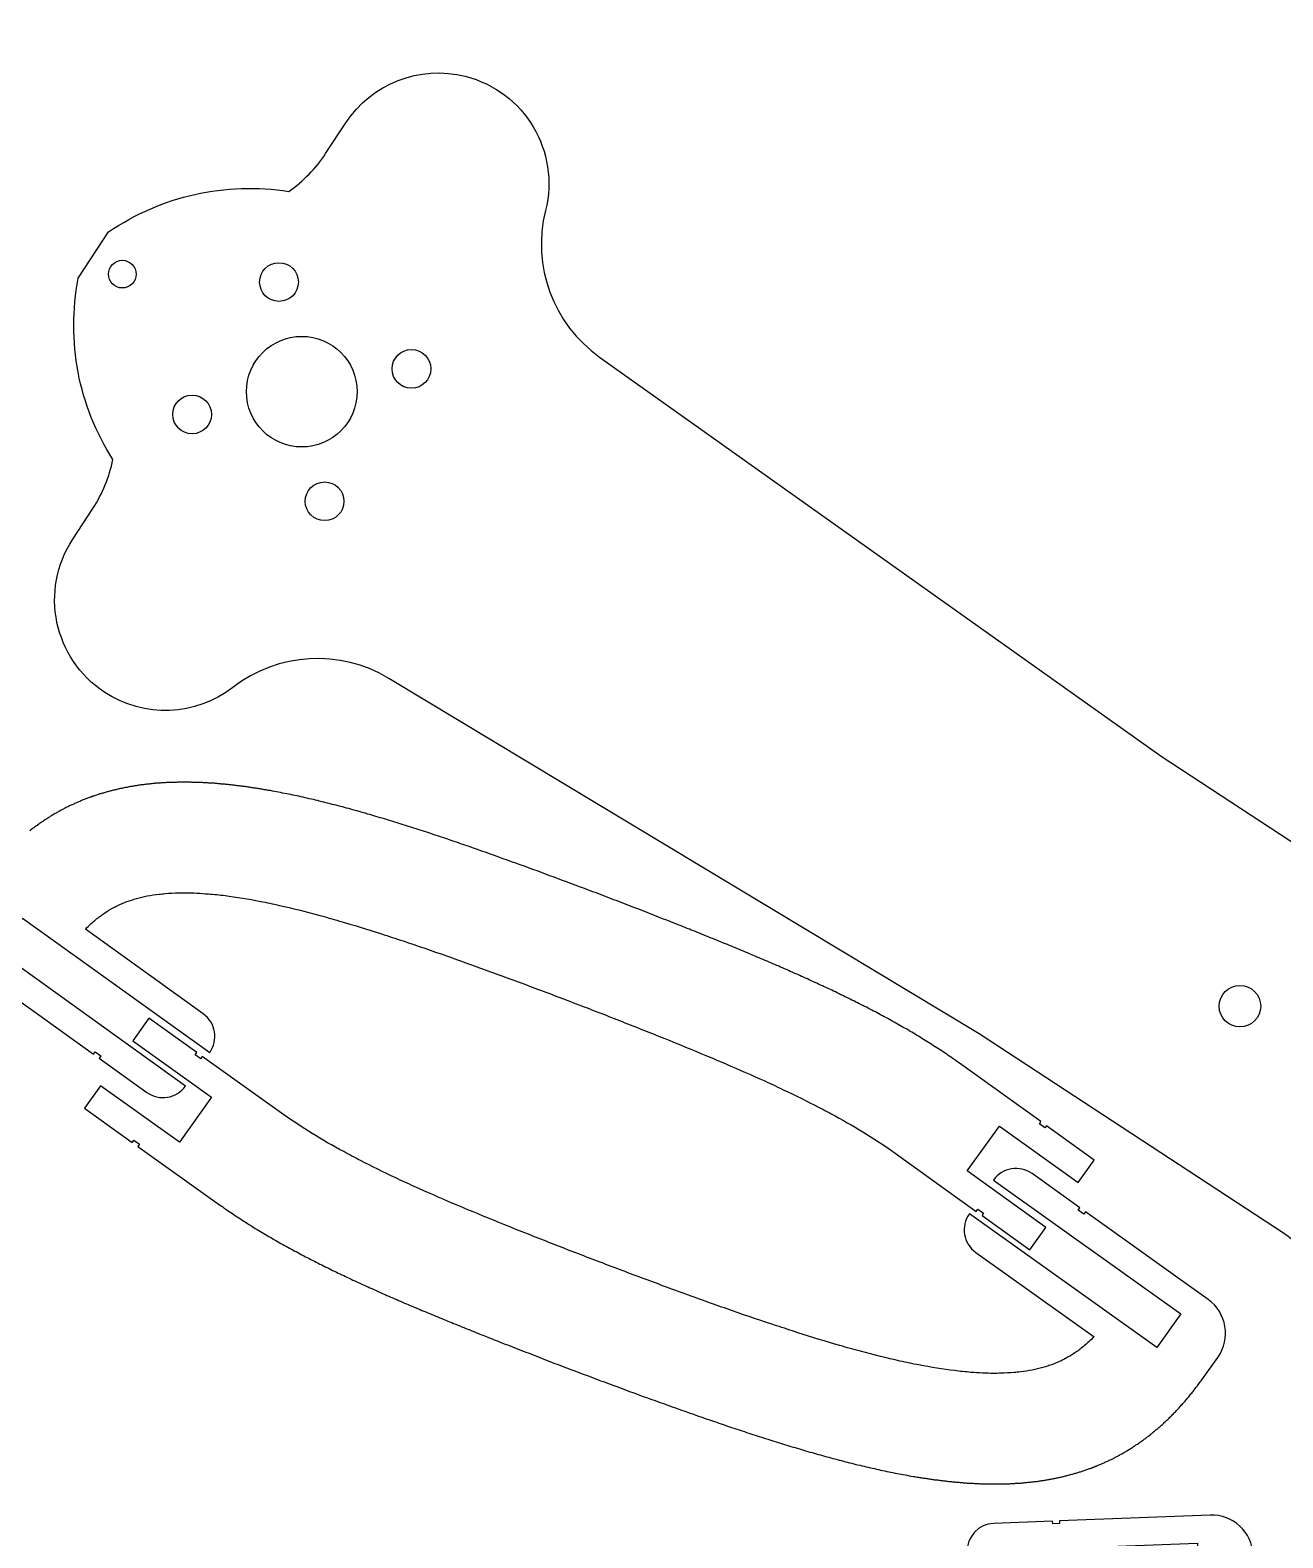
# Model space of a CAD drawing. Header units: millimetres. Extents: x 49 to 509, y -394 to 101.
# Drawn here: x 129.7 to 220.3, y -254.5 to -145.4 of the extents above; entities that cross this region are included whole.
import ezdxf

# ---------------------------------------------------------------- set-up
doc = ezdxf.new("R2010")
doc.units = ezdxf.units.MM
doc.header["$MEASUREMENT"] = 0
doc.layers.add('Layer 1', color=7, linetype='Continuous', lineweight=0)

msp = doc.modelspace()

# ---------------------------------------------------------------- linework, layer by layer
at = {"layer": 'Layer 1', "color": 18, "lineweight": 25, "true_color": 0x000000}
for points in [[(196.88, -220.13), (196.77, -220.05), (196.65, -219.97), (196.54, -219.89), (196.42, -219.81), (196.31, -219.73), (196.19, -219.65), (196.07, -219.57), (195.96, -219.49), (195.84, -219.41), (195.72, -219.33), (195.61, -219.25), (195.49, -219.17), (195.37, -219.1), (195.25, -219.02), (195.13, -218.94), (195.01, -218.87), (194.89, -218.79), (194.77, -218.71), (194.65, -218.64), (194.53, -218.56), (194.41, -218.49), (194.29, -218.41), (194.17, -218.34), (194.05, -218.26), (193.93, -218.19), (193.81, -218.12), (193.68, -218.04), (193.56, -217.97), (193.44, -217.9), (193.32, -217.83), (193.19, -217.75), (193.07, -217.68), (192.94, -217.61), (192.82, -217.54), (192.7, -217.47), (192.57, -217.4), (192.45, -217.33), (192.32, -217.26), (192.2, -217.18), (192.07, -217.11), (191.94, -217.05), (191.82, -216.98), (191.69, -216.91), (191.56, -216.84), (191.44, -216.77), (191.31, -216.7), (191.18, -216.63), (191.06, -216.56), (190.93, -216.5), (190.8, -216.43), (190.67, -216.36), (190.54, -216.29), (190.41, -216.23), (190.28, -216.16), (190.15, -216.09), (190.02, -216.03), (189.89, -215.96), (189.76, -215.89), (189.63, -215.83), (189.5, -215.76), (189.37, -215.7), (189.24, -215.63), (189.11, -215.57), (188.98, -215.5), (188.84, -215.44), (188.71, -215.37), (188.58, -215.31), (188.45, -215.24), (188.31, -215.18), (188.18, -215.11), (188.05, -215.05), (187.91, -214.98), (187.78, -214.92), (187.65, -214.86), (187.51, -214.79), (187.38, -214.73), (187.24, -214.67), (187.11, -214.6), (186.97, -214.54), (186.84, -214.48), (186.7, -214.42), (186.57, -214.35), (186.43, -214.29), (186.29, -214.23), (186.16, -214.17), (186.02, -214.1), (185.89, -214.04), (185.75, -213.98), (185.61, -213.92), (185.47, -213.86), (185.34, -213.79), (185.2, -213.73), (185.06, -213.67), (184.92, -213.61), (184.78, -213.55), (184.65, -213.49), (184.51, -213.43), (184.37, -213.36), (184.23, -213.3), (184.09, -213.24), (183.95, -213.18), (183.81, -213.12), (183.67, -213.06), (183.53, -213), (183.39, -212.94), (183.25, -212.88), (183.11, -212.82), (182.97, -212.76), (182.83, -212.7), (182.68, -212.64), (182.54, -212.58), (182.4, -212.52), (182.26, -212.46), (182.12, -212.4), (181.98, -212.34), (181.83, -212.28), (181.69, -212.22), (181.55, -212.16), (181.41, -212.1), (181.26, -212.04), (181.12, -211.98), (180.98, -211.92), (180.83, -211.86), (180.69, -211.8), (180.55, -211.74), (180.4, -211.68), (180.26, -211.62), (180.11, -211.56), (179.97, -211.5), (179.82, -211.44), (179.68, -211.38), (179.54, -211.33), (179.39, -211.27), (179.25, -211.21), (179.1, -211.15), (178.95, -211.09), (178.81, -211.03), (178.66, -210.97), (178.52, -210.91), (178.37, -210.85), (178.23, -210.79), (178.08, -210.74), (177.93, -210.68), (177.79, -210.62), (177.64, -210.56), (177.49, -210.5), (177.35, -210.44), (177.2, -210.38), (177.05, -210.32), (176.9, -210.27), (176.76, -210.21), (176.61, -210.15), (176.31, -210.03), (176.02, -209.92), (175.72, -209.8), (175.42, -209.68), (175.13, -209.56), (174.83, -209.45), (174.53, -209.33), (174.23, -209.22), (173.93, -209.1), (173.63, -208.98), (173.33, -208.87), (173.03, -208.75), (172.73, -208.63), (172.43, -208.52), (172.13, -208.4), (171.83, -208.29), (171.52, -208.17), (171.22, -208.06), (170.92, -207.94), (170.61, -207.82), (170.31, -207.71), (170.01, -207.59), (169.7, -207.48), (169.4, -207.37), (169.09, -207.25), (168.79, -207.14), (168.48, -207.02), (168.18, -206.91), (167.87, -206.79), (167.57, -206.68), (167.26, -206.57), (166.96, -206.45), (166.65, -206.34), (166.34, -206.23), (166.04, -206.12), (165.73, -206), (165.42, -205.89), (165.12, -205.78), (164.81, -205.67), (164.5, -205.56), (164.2, -205.45), (163.89, -205.34), (163.58, -205.23), (163.27, -205.12), (162.97, -205.01), (162.66, -204.9), (162.35, -204.79), (162.04, -204.68), (161.74, -204.58), (161.43, -204.47), (161.28, -204.42), (161.12, -204.36), (160.97, -204.31), (160.81, -204.26), (160.66, -204.2), (160.51, -204.15), (160.35, -204.1), (160.2, -204.05), (160.05, -203.99), (159.89, -203.94), (159.74, -203.89), (159.59, -203.84), (159.43, -203.79), (159.28, -203.74), (159.13, -203.69), (158.97, -203.63), (158.82, -203.58), (158.67, -203.53), (158.51, -203.48), (158.36, -203.43), (158.21, -203.38), (158.05, -203.33), (157.9, -203.28), (157.75, -203.23), (157.59, -203.18), (157.44, -203.13), (157.29, -203.08), (157.13, -203.04), (156.98, -202.99), (156.83, -202.94), (156.67, -202.89), (156.52, -202.84), (156.37, -202.8), (156.22, -202.75), (156.06, -202.7), (155.91, -202.65), (155.76, -202.61), (155.61, -202.56), (155.45, -202.51), (155.3, -202.47), (155.15, -202.42), (155, -202.38), (154.84, -202.33), (154.69, -202.29), (154.54, -202.24), (154.39, -202.2), (154.24, -202.15), (154.08, -202.11), (153.93, -202.06), (153.78, -202.02), (153.63, -201.98), (153.48, -201.93), (153.33, -201.89), (153.18, -201.85), (153.02, -201.81), (152.87, -201.77), (152.72, -201.72), (152.57, -201.68), (152.42, -201.64), (152.27, -201.6), (152.12, -201.56), (151.97, -201.52), (151.82, -201.48), (151.67, -201.44), (151.52, -201.41), (151.37, -201.37), (151.22, -201.33), (151.07, -201.29), (150.92, -201.25), (150.77, -201.22), (150.62, -201.18), (150.47, -201.14), (150.32, -201.11), (150.17, -201.07), (150.02, -201.04), (149.87, -201), (149.72, -200.97), (149.57, -200.93), (149.42, -200.9), (149.27, -200.87), (149.12, -200.83), (148.98, -200.8), (148.83, -200.77), (148.68, -200.74), (148.53, -200.71), (148.38, -200.68), (148.24, -200.65), (148.09, -200.62), (147.94, -200.59), (147.79, -200.56), (147.65, -200.53), (147.5, -200.5), (147.35, -200.48), (147.2, -200.45), (147.06, -200.42), (146.91, -200.4), (146.76, -200.37), (146.69, -200.36), (146.62, -200.35), (146.54, -200.33), (146.47, -200.32), (146.4, -200.31), (146.33, -200.3), (146.25, -200.28), (146.18, -200.27), (146.11, -200.26), (146.03, -200.25), (145.96, -200.24), (145.89, -200.23), (145.82, -200.22), (145.74, -200.21), (145.67, -200.19), (145.6, -200.18), (145.52, -200.17), (145.45, -200.16), (145.38, -200.15), (145.31, -200.14), (145.23, -200.13), (145.16, -200.12), (145.09, -200.11), (145.02, -200.1), (144.95, -200.09), (144.87, -200.09), (144.8, -200.08), (144.73, -200.07), (144.66, -200.06), (144.58, -200.05), (144.51, -200.04), (144.44, -200.03), (144.37, -200.02), (144.3, -200.02), (144.22, -200.01), (144.15, -200), (144.08, -199.99), (144.01, -199.98), (143.94, -199.98), (143.87, -199.97), (143.79, -199.96), (143.72, -199.96), (143.65, -199.95), (143.58, -199.94), (143.51, -199.94), (143.44, -199.93), (143.37, -199.92), (143.29, -199.92), (143.22, -199.91), (143.15, -199.91), (143.08, -199.9), (143.01, -199.89), (142.94, -199.89), (142.87, -199.88), (142.8, -199.88), (142.73, -199.87), (142.65, -199.87), (142.58, -199.87), (142.51, -199.86), (142.44, -199.86), (142.37, -199.85), (142.3, -199.85), (142.23, -199.85), (142.16, -199.84), (142.09, -199.84), (142.02, -199.84), (141.95, -199.83), (141.88, -199.83), (141.81, -199.83), (141.74, -199.83), (141.67, -199.82), (141.6, -199.82), (141.53, -199.82), (141.46, -199.82), (141.39, -199.82), (141.32, -199.81), (141.25, -199.81), (141.18, -199.81), (141.11, -199.81), (141.04, -199.81), (140.97, -199.81), (140.9, -199.81), (140.83, -199.81), (140.76, -199.81), (140.69, -199.81), (140.62, -199.81), (140.55, -199.81), (140.48, -199.81), (140.41, -199.81), (140.34, -199.81), (140.27, -199.82), (140.2, -199.82), (140.13, -199.82), (140.07, -199.82), (140, -199.82), (139.93, -199.83), (139.86, -199.83), (139.79, -199.83), (139.72, -199.83), (139.65, -199.84), (139.58, -199.84), (139.52, -199.84), (139.45, -199.85), (139.38, -199.85), (139.31, -199.85), (139.24, -199.86), (139.17, -199.86), (139.1, -199.87), (139.04, -199.87), (138.97, -199.88), (138.9, -199.88), (138.83, -199.89), (138.76, -199.89), (138.7, -199.9), (138.63, -199.91), (138.56, -199.91), (138.49, -199.92), (138.43, -199.93), (138.36, -199.93), (138.29, -199.94), (138.22, -199.95), (138.15, -199.96), (138.09, -199.96), (138.02, -199.97), (137.95, -199.98), (137.89, -199.99), (137.82, -200), (137.75, -200.01), (137.68, -200.01), (137.62, -200.02), (137.55, -200.03), (137.48, -200.04), (137.42, -200.05), (137.35, -200.06), (137.28, -200.07), (137.22, -200.08), (137.15, -200.09), (137.08, -200.11), (137.02, -200.12), (136.95, -200.13), (136.88, -200.14), (136.82, -200.15), (136.75, -200.17), (136.69, -200.18), (136.62, -200.19), (136.55, -200.2), (136.49, -200.22), (136.42, -200.23), (136.36, -200.24), (136.29, -200.26), (136.22, -200.27), (136.16, -200.29), (136.09, -200.3), (136.03, -200.32), (135.96, -200.33), (135.9, -200.35), (135.83, -200.36), (135.77, -200.38), (135.7, -200.39), (135.64, -200.41), (135.57, -200.43), (135.51, -200.44), (135.44, -200.46), (135.38, -200.48), (135.31, -200.5), (135.25, -200.51), (135.18, -200.53), (135.12, -200.55), (135.05, -200.57), (134.99, -200.59), (134.92, -200.61), (134.86, -200.63), (134.8, -200.64), (134.73, -200.66), (134.67, -200.68), (134.6, -200.71), (134.54, -200.73), (134.48, -200.75), (134.41, -200.77), (134.35, -200.79), (134.28, -200.81), (134.22, -200.83), (134.16, -200.86), (134.09, -200.88), (134.03, -200.9), (133.97, -200.92), (133.9, -200.95), (133.84, -200.97), (133.78, -200.99), (133.71, -201.02), (133.65, -201.04), (133.59, -201.07), (133.53, -201.09), (133.46, -201.12), (133.4, -201.14), (133.34, -201.17), (133.28, -201.2), (133.21, -201.22), (133.15, -201.25), (133.09, -201.28), (133.03, -201.3), (132.96, -201.33), (132.9, -201.36), (132.84, -201.39), (132.78, -201.42), (132.72, -201.44), (132.65, -201.47), (132.59, -201.5), (132.53, -201.53), (132.47, -201.56), (132.41, -201.59), (132.35, -201.62), (132.29, -201.65), (132.22, -201.68), (132.16, -201.72), (132.1, -201.75), (132.04, -201.78), (131.98, -201.81), (131.92, -201.84), (131.86, -201.88), (131.8, -201.91), (131.74, -201.94), (131.68, -201.98), (131.62, -202.01), (131.56, -202.05), (131.5, -202.08), (131.43, -202.12), (131.37, -202.15), (131.31, -202.19), (131.25, -202.22), (131.19, -202.26), (131.13, -202.3), (131.08, -202.33), (131.02, -202.37), (130.96, -202.41), (130.9, -202.45), (130.84, -202.48), (130.78, -202.52), (130.72, -202.56), (130.66, -202.6), (130.6, -202.64), (130.54, -202.68), (130.48, -202.72), (130.42, -202.76), (130.36, -202.8), (130.31, -202.84), (130.25, -202.88), (130.19, -202.93), (130.13, -202.97), (130.07, -203.01), (130.01, -203.05), (129.96, -203.1), (129.9, -203.14), (129.84, -203.18), (129.78, -203.23), (129.72, -203.27), (129.67, -203.32)], [(148.03, -223.86), (142.13, -219.65), (142.02, -219.81), (141.61, -219.52), (141.73, -219.36), (138.27, -216.88), (137.11, -218.51), (142.8, -222.58), (140.48, -225.84), (134.78, -221.76), (133.62, -223.39), (137.07, -225.86), (137.19, -225.7), (137.6, -225.99), (137.48, -226.15), (143.38, -230.37)], [(192.22, -226.63), (198.1, -230.86), (198.22, -230.7), (198.63, -230.99), (198.51, -231.15), (201.96, -233.63), (203.13, -232.01), (197.44, -227.92), (199.78, -224.68), (205.46, -228.76), (206.63, -227.14), (203.18, -224.66), (203.06, -224.82), (202.66, -224.53), (202.77, -224.36), (196.88, -220.13)], [(143.38, -230.37), (143.49, -230.45), (143.61, -230.53), (143.72, -230.61), (143.84, -230.7), (143.96, -230.78), (144.07, -230.86), (144.19, -230.94), (144.31, -231.01), (144.42, -231.09), (144.54, -231.17), (144.66, -231.25), (144.78, -231.33), (144.9, -231.4), (145.01, -231.48), (145.13, -231.56), (145.25, -231.63), (145.37, -231.71), (145.49, -231.79), (145.61, -231.86), (145.73, -231.94), (145.85, -232.01), (145.97, -232.09), (146.1, -232.16), (146.22, -232.23), (146.34, -232.31), (146.46, -232.38), (146.58, -232.45), (146.71, -232.53), (146.83, -232.6), (146.95, -232.67), (147.08, -232.74), (147.2, -232.82), (147.32, -232.89), (147.45, -232.96), (147.57, -233.03), (147.7, -233.1), (147.82, -233.17), (147.95, -233.24), (148.07, -233.31), (148.2, -233.38), (148.33, -233.45), (148.45, -233.52), (148.58, -233.59), (148.71, -233.66), (148.83, -233.72), (148.96, -233.79), (149.09, -233.86), (149.22, -233.93), (149.34, -234), (149.47, -234.06), (149.6, -234.13), (149.73, -234.2), (149.86, -234.26), (149.99, -234.33), (150.12, -234.4), (150.25, -234.46), (150.38, -234.53), (150.51, -234.6), (150.64, -234.66), (150.77, -234.73), (150.9, -234.79), (151.03, -234.86), (151.16, -234.92), (151.3, -234.99), (151.43, -235.05), (151.56, -235.12), (151.69, -235.18), (151.83, -235.24), (151.96, -235.31), (152.09, -235.37), (152.23, -235.44), (152.36, -235.5), (152.49, -235.56), (152.63, -235.63), (152.76, -235.69), (152.9, -235.75), (153.03, -235.82), (153.17, -235.88), (153.3, -235.94), (153.44, -236), (153.57, -236.07), (153.71, -236.13), (153.84, -236.19), (153.98, -236.25), (154.12, -236.32), (154.25, -236.38), (154.39, -236.44), (154.53, -236.5), (154.67, -236.56), (154.8, -236.62), (154.94, -236.69), (155.08, -236.75), (155.22, -236.81), (155.36, -236.87), (155.49, -236.93), (155.63, -236.99), (155.77, -237.05), (155.91, -237.11), (156.05, -237.17), (156.19, -237.23), (156.33, -237.29), (156.47, -237.35), (156.61, -237.42), (156.75, -237.48), (156.89, -237.54), (157.03, -237.6), (157.17, -237.66), (157.31, -237.72), (157.45, -237.78), (157.59, -237.84), (157.74, -237.9), (157.88, -237.96), (158.02, -238.02), (158.16, -238.07), (158.3, -238.13), (158.45, -238.19), (158.59, -238.25), (158.73, -238.31), (158.87, -238.37), (159.02, -238.43), (159.16, -238.49), (159.3, -238.55), (159.45, -238.61), (159.59, -238.67), (159.74, -238.73), (159.88, -238.79), (160.02, -238.85), (160.17, -238.9), (160.31, -238.96), (160.46, -239.02), (160.6, -239.08), (160.75, -239.14), (160.89, -239.2), (161.04, -239.26), (161.18, -239.32), (161.33, -239.37), (161.47, -239.43), (161.62, -239.49), (161.77, -239.55), (161.91, -239.61), (162.06, -239.67), (162.21, -239.73), (162.35, -239.78), (162.5, -239.84), (162.65, -239.9), (162.79, -239.96), (162.94, -240.02), (163.09, -240.08), (163.23, -240.14), (163.38, -240.19), (163.53, -240.25), (163.68, -240.31), (163.97, -240.43), (164.27, -240.54), (164.57, -240.66), (164.86, -240.77), (165.16, -240.89), (165.46, -241.01), (165.76, -241.12), (166.06, -241.24), (166.36, -241.35), (166.66, -241.47), (166.96, -241.59), (167.26, -241.7), (167.56, -241.82), (167.86, -241.93), (168.16, -242.05), (168.46, -242.16), (168.77, -242.28), (169.07, -242.39), (169.37, -242.51), (169.68, -242.62), (169.98, -242.73), (170.28, -242.85), (170.59, -242.96), (170.89, -243.08), (171.2, -243.19), (171.5, -243.3), (171.81, -243.42), (172.11, -243.53), (172.42, -243.65), (172.73, -243.76), (173.03, -243.87), (173.34, -243.98), (173.64, -244.1), (173.95, -244.21), (174.26, -244.32), (174.56, -244.43), (174.87, -244.54), (175.18, -244.65), (175.49, -244.76), (175.79, -244.87), (176.1, -244.98), (176.41, -245.09), (176.72, -245.2), (177.02, -245.31), (177.33, -245.42), (177.64, -245.53), (177.95, -245.64), (178.25, -245.74), (178.56, -245.85), (178.87, -245.96), (179.02, -246.01), (179.18, -246.06), (179.33, -246.11), (179.48, -246.17), (179.64, -246.22), (179.79, -246.27), (179.95, -246.32), (180.1, -246.38), (180.25, -246.43), (180.41, -246.48), (180.56, -246.53), (180.71, -246.58), (180.87, -246.63), (181.02, -246.68), (181.17, -246.73), (181.33, -246.78), (181.48, -246.84), (181.64, -246.89), (181.79, -246.94), (181.94, -246.99), (182.1, -247.04), (182.25, -247.09), (182.4, -247.13), (182.56, -247.18), (182.71, -247.23), (182.86, -247.28), (183.02, -247.33), (183.17, -247.38), (183.32, -247.43), (183.47, -247.48), (183.63, -247.52), (183.78, -247.57), (183.93, -247.62), (184.09, -247.67), (184.24, -247.71), (184.39, -247.76), (184.54, -247.81), (184.7, -247.85), (184.85, -247.9), (185, -247.94), (185.15, -247.99), (185.31, -248.03), (185.46, -248.08), (185.61, -248.12), (185.76, -248.17), (185.91, -248.21), (186.07, -248.26), (186.22, -248.3), (186.37, -248.34), (186.52, -248.39), (186.67, -248.43), (186.83, -248.47), (186.98, -248.51), (187.13, -248.56), (187.28, -248.6), (187.43, -248.64), (187.58, -248.68), (187.73, -248.72), (187.88, -248.76), (188.04, -248.8), (188.19, -248.84), (188.34, -248.88), (188.49, -248.92), (188.64, -248.96), (188.79, -249), (188.94, -249.03), (189.09, -249.07), (189.24, -249.11), (189.39, -249.15), (189.54, -249.18), (189.69, -249.22), (189.84, -249.26), (189.99, -249.29), (190.14, -249.33), (190.29, -249.36), (190.44, -249.4), (190.59, -249.43), (190.74, -249.46), (190.88, -249.5), (191.03, -249.53), (191.18, -249.56), (191.33, -249.59), (191.48, -249.63), (191.63, -249.66), (191.78, -249.69), (191.92, -249.72), (192.07, -249.75), (192.22, -249.78), (192.37, -249.81), (192.51, -249.83), (192.66, -249.86), (192.81, -249.89), (192.96, -249.92), (193.1, -249.94), (193.25, -249.97), (193.4, -250), (193.54, -250.02), (193.62, -250.03), (193.69, -250.05), (193.76, -250.06), (193.84, -250.07), (193.91, -250.08), (193.98, -250.09), (194.06, -250.11), (194.13, -250.12), (194.2, -250.13), (194.27, -250.14), (194.35, -250.15), (194.42, -250.16), (194.49, -250.17), (194.57, -250.18), (194.64, -250.19), (194.71, -250.2), (194.78, -250.22), (194.86, -250.23), (194.93, -250.24), (195, -250.25), (195.07, -250.26), (195.15, -250.26), (195.22, -250.27), (195.29, -250.28), (195.36, -250.29), (195.44, -250.3), (195.51, -250.31), (195.58, -250.32), (195.65, -250.33), (195.72, -250.34), (195.8, -250.35), (195.87, -250.35), (195.94, -250.36), (196.01, -250.37), (196.08, -250.38), (196.16, -250.39), (196.23, -250.39), (196.3, -250.4), (196.37, -250.41), (196.44, -250.41), (196.51, -250.42), (196.59, -250.43), (196.66, -250.44), (196.73, -250.44), (196.8, -250.45), (196.87, -250.45), (196.94, -250.46), (197.01, -250.47), (197.09, -250.47), (197.16, -250.48), (197.23, -250.48), (197.3, -250.49), (197.37, -250.49), (197.44, -250.5), (197.51, -250.5), (197.58, -250.51), (197.65, -250.51), (197.73, -250.52), (197.8, -250.52), (197.87, -250.52), (197.94, -250.53), (198.01, -250.53), (198.08, -250.54), (198.15, -250.54), (198.22, -250.54), (198.29, -250.54), (198.36, -250.55), (198.43, -250.55), (198.5, -250.55), (198.57, -250.55), (198.64, -250.56), (198.71, -250.56), (198.78, -250.56), (198.85, -250.56), (198.92, -250.56), (198.99, -250.56), (199.06, -250.57), (199.13, -250.57), (199.2, -250.57), (199.27, -250.57), (199.34, -250.57), (199.41, -250.57), (199.48, -250.57), (199.55, -250.57), (199.62, -250.57), (199.69, -250.57), (199.76, -250.57), (199.83, -250.57), (199.9, -250.56), (199.97, -250.56), (200.04, -250.56), (200.1, -250.56), (200.17, -250.56), (200.24, -250.56), (200.31, -250.55), (200.38, -250.55), (200.45, -250.55), (200.52, -250.55), (200.59, -250.54), (200.66, -250.54), (200.72, -250.54), (200.79, -250.53), (200.86, -250.53), (200.93, -250.52), (201, -250.52), (201.07, -250.52), (201.14, -250.51), (201.2, -250.51), (201.27, -250.5), (201.34, -250.5), (201.41, -250.49), (201.48, -250.48), (201.54, -250.48), (201.61, -250.47), (201.68, -250.47), (201.75, -250.46), (201.82, -250.45), (201.88, -250.45), (201.95, -250.44), (202.02, -250.43), (202.09, -250.42), (202.15, -250.42), (202.22, -250.41), (202.29, -250.4), (202.36, -250.39), (202.42, -250.38), (202.49, -250.38), (202.56, -250.37), (202.62, -250.36), (202.69, -250.35), (202.76, -250.34), (202.82, -250.33), (202.89, -250.32), (202.96, -250.31), (203.02, -250.3), (203.09, -250.29), (203.16, -250.27), (203.22, -250.26), (203.29, -250.25), (203.36, -250.24), (203.42, -250.23), (203.49, -250.22), (203.56, -250.2), (203.62, -250.19), (203.69, -250.18), (203.75, -250.17), (203.82, -250.15), (203.89, -250.14), (203.95, -250.12), (204.02, -250.11), (204.08, -250.1), (204.15, -250.08), (204.21, -250.07), (204.28, -250.05), (204.35, -250.04), (204.41, -250.02), (204.48, -250.01), (204.54, -249.99), (204.61, -249.97), (204.67, -249.96), (204.74, -249.94), (204.8, -249.92), (204.87, -249.91), (204.93, -249.89), (205, -249.87), (205.06, -249.85), (205.12, -249.83), (205.19, -249.82), (205.25, -249.8), (205.32, -249.78), (205.38, -249.76), (205.45, -249.74), (205.51, -249.72), (205.57, -249.7), (205.64, -249.68), (205.7, -249.66), (205.77, -249.64), (205.83, -249.62), (205.89, -249.6), (205.96, -249.57), (206.02, -249.55), (206.09, -249.53), (206.15, -249.51), (206.21, -249.48), (206.28, -249.46), (206.34, -249.44), (206.4, -249.42), (206.47, -249.39), (206.53, -249.37), (206.59, -249.34), (206.65, -249.32), (206.72, -249.29), (206.78, -249.27), (206.84, -249.24), (206.9, -249.22), (206.97, -249.19), (207.03, -249.16), (207.09, -249.14), (207.15, -249.11), (207.22, -249.08), (207.28, -249.06), (207.34, -249.03), (207.4, -249), (207.47, -248.97), (207.53, -248.94), (207.59, -248.92), (207.65, -248.89), (207.71, -248.86), (207.77, -248.83), (207.84, -248.8), (207.9, -248.77), (207.96, -248.74), (208.02, -248.71), (208.08, -248.67), (208.14, -248.64), (208.2, -248.61), (208.26, -248.58), (208.32, -248.55), (208.39, -248.51), (208.45, -248.48), (208.51, -248.45), (208.57, -248.41), (208.63, -248.38), (208.69, -248.35), (208.75, -248.31), (208.81, -248.28), (208.87, -248.24), (208.93, -248.21), (208.99, -248.17), (209.05, -248.13), (209.11, -248.1), (209.17, -248.06), (209.23, -248.02), (209.29, -247.99), (209.35, -247.95), (209.41, -247.91), (209.47, -247.87), (209.53, -247.83), (209.58, -247.79), (209.64, -247.75), (209.7, -247.72), (209.76, -247.68), (209.82, -247.64), (209.88, -247.59), (209.94, -247.55), (210, -247.51), (210.05, -247.47), (210.11, -247.43), (210.17, -247.39), (210.23, -247.34), (210.29, -247.3), (210.35, -247.26), (210.4, -247.21), (210.46, -247.17), (210.52, -247.13), (210.58, -247.08), (210.64, -247.04), (210.69, -246.99), (210.75, -246.94), (210.81, -246.9), (210.87, -246.85), (210.92, -246.81), (210.98, -246.76), (211.04, -246.71), (211.09, -246.66), (211.15, -246.61), (211.21, -246.57), (211.26, -246.52), (211.32, -246.47), (211.38, -246.42), (211.43, -246.37), (211.49, -246.32), (211.55, -246.27), (211.6, -246.22), (211.66, -246.17), (211.71, -246.11), (211.77, -246.06), (211.83, -246.01), (211.88, -245.96), (211.94, -245.9), (211.99, -245.85), (212.05, -245.8), (212.1, -245.74), (212.16, -245.69), (212.21, -245.63), (212.27, -245.58), (212.32, -245.52), (212.38, -245.46), (212.43, -245.41), (212.49, -245.35), (212.54, -245.29), (212.6, -245.23), (212.65, -245.18), (212.71, -245.12), (212.76, -245.06), (212.82, -245), (212.87, -244.94), (212.92, -244.88), (212.98, -244.82), (213.03, -244.76), (213.09, -244.7), (213.14, -244.64), (213.19, -244.57), (213.25, -244.51), (213.3, -244.45), (213.35, -244.39), (213.41, -244.32), (213.46, -244.26), (213.51, -244.19), (213.56, -244.13), (213.62, -244.06), (213.67, -244), (213.72, -243.93), (213.77, -243.87), (213.83, -243.8), (213.88, -243.73), (213.93, -243.66), (213.98, -243.6), (214.04, -243.53), (214.09, -243.46), (214.14, -243.39), (214.19, -243.32), (214.24, -243.25), (214.29, -243.18), (214.35, -243.11), (214.4, -243.04)]]:
    msp.add_lwpolyline(points, dxfattribs=at)
for centre, radius in [((136.35, -163.06), 1), ((147.68, -163.63), 1.4), ((149.33, -171.56), 4), ((157.26, -169.91), 1.4), ((141.4, -173.21), 1.4), ((150.98, -179.49), 1.4), ((217.16, -216.01), 1.5)]:
    msp.add_circle(centre, radius, dxfattribs=at)
at = {"layer": 'Layer 1', "color": 240, "lineweight": 25, "true_color": 0xed1c24}
msp.add_open_spline([(217.51, -88.01), (217.51, -88.01), (248.58, -67.77), (248.58, -67.77), (248.58, -67.77), (248.58, -28.78), (248.58, -28.78), (248.58, -28.44), (248.4, -28.13), (248.12, -27.94), (248.12, -27.94), (218.35, -8.55), (218.35, -8.55), (217.88, -8.25), (217.75, -7.63), (218.05, -7.16), (218.05, -7.16), (270.09, 72.72), (270.09, 72.72), (270.98, 73.32), (271.78, 74.03), (272.5, 74.83), (278.4, 81), (279.15, 90.47), (274.29, 97.5), (274.29, 97.5), (270.94, 99.68), (270.94, 99.68), (262.55, 101.28), (254.2, 96.76), (250.94, 88.87), (250.49, 87.9), (250.17, 86.87), (249.98, 85.82), (249.98, 85.82), (202.07, 12.27), (202.07, 12.27), (201.14, 10.85), (199.57, 9.99), (197.88, 9.99), (197.88, 9.99), (130.01, 9.99), (130.01, 9.99), (128.32, 9.99), (126.75, 10.85), (125.83, 12.27), (125.83, 12.27), (77.91, 85.82), (77.91, 85.82), (77.72, 86.87), (77.4, 87.9), (76.96, 88.87), (73.7, 96.76), (65.34, 101.28), (56.95, 99.68), (56.95, 99.68), (53.6, 97.5), (53.6, 97.5), (48.74, 90.47), (49.5, 81), (55.4, 74.83), (56.11, 74.03), (56.92, 73.32), (57.8, 72.72), (57.8, 72.72), (117.15, -18.39), (117.15, -18.39), (118.21, -20.01), (118.77, -21.91), (118.77, -23.84), (118.77, -23.84), (118.77, -72.17), (118.77, -72.17), (118.77, -74.11), (118.21, -76), (117.15, -77.63), (117.15, -77.63), (57.8, -168.74), (57.8, -168.74), (56.92, -169.34), (56.11, -170.04), (55.4, -170.84), (49.5, -177.01), (48.74, -186.48), (53.6, -193.51), (53.6, -193.51), (56.95, -195.69), (56.95, -195.69), (65.34, -197.29), (73.7, -192.78), (76.96, -184.88), (77.4, -183.91), (77.72, -182.89), (77.91, -181.84), (77.91, -181.84), (125.83, -108.28), (125.83, -108.28), (126.75, -106.86), (128.32, -106.01), (130.01, -106.01), (130.01, -106.01), (197.88, -106.01), (197.88, -106.01), (199.57, -106.01), (201.14, -106.86), (202.07, -108.28), (202.07, -108.28), (249.98, -181.84), (249.98, -181.84), (250.17, -182.89), (250.49, -183.91), (250.94, -184.88), (254.2, -192.78), (262.55, -197.29), (270.94, -195.69), (270.94, -195.69), (274.29, -193.51), (274.29, -193.51), (279.15, -186.48), (278.4, -177.01), (272.5, -170.84), (271.78, -170.04), (270.98, -169.34), (270.09, -168.74), (270.09, -168.74), (217.51, -88.01), (217.51, -88.01)], degree=3, knots=[0, 0, 0, 0, 1, 1, 1, 2, 2, 2, 3, 3, 3, 4, 4, 4, 5, 5, 5, 6, 6, 6, 7, 7, 7, 8, 8, 8, 9, 9, 9, 10, 10, 10, 11, 11, 11, 12, 12, 12, 13, 13, 13, 14, 14, 14, 15, 15, 15, 16, 16, 16, 17, 17, 17, 18, 18, 18, 19, 19, 19, 20, 20, 20, 21, 21, 21, 22, 22, 22, 23, 23, 23, 24, 24, 24, 25, 25, 25, 26, 26, 26, 27, 27, 27, 28, 28, 28, 29, 29, 29, 30, 30, 30, 31, 31, 31, 32, 32, 32, 33, 33, 33, 34, 34, 34, 35, 35, 35, 36, 36, 36, 37, 37, 37, 38, 38, 38, 39, 39, 39, 40, 40, 40, 41, 41, 41, 42, 42, 42, 42], dxfattribs=at)
at = {"layer": 'Layer 1', "color": 18, "lineweight": 25, "true_color": 0x000000}
for points, knots in [([(362.8, -323.52), (362.8, -323.52), (340.72, -309.05), (340.72, -309.05), (339.31, -308.13), (338.46, -306.55), (338.46, -304.86), (338.46, -304.86), (338.65, -236.99), (338.65, -236.99), (338.65, -235.3), (339.51, -233.73), (340.93, -232.81), (340.93, -232.81), (363.09, -218.46), (363.09, -218.46), (363.09, -218.46), (405.92, -192.99), (405.92, -192.99), (409.46, -190.88), (413.94, -191.16), (417.19, -193.7), (420.67, -196.42), (425.7, -195.8), (428.42, -192.32), (430.52, -189.64), (430.68, -185.91), (428.83, -183.05), (428.83, -183.05), (427.38, -180.82), (427.38, -180.82), (426.69, -179.74), (426.2, -178.54), (425.96, -177.28), (428.47, -173.4), (429.39, -168.71), (428.54, -164.18), (428.54, -164.18), (426.36, -160.82), (426.36, -160.82), (422.57, -158.19), (417.92, -157.11), (413.35, -157.81), (412.3, -157.07), (411.4, -156.14), (410.71, -155.06), (410.71, -155.06), (409.26, -152.83), (409.26, -152.83), (406.86, -149.12), (401.91, -148.06), (398.2, -150.46), (395.34, -152.32), (393.96, -155.78), (394.78, -159.09), (395.77, -163.1), (394.19, -167.3), (390.82, -169.67), (390.82, -169.67), (350.05, -198.32), (350.05, -198.32), (350.05, -198.32), (310.31, -224.05), (310.31, -224.05), (308.68, -225.1), (306.78, -225.66), (304.84, -225.66), (304.84, -225.66), (256.52, -225.52), (256.52, -225.52), (254.58, -225.52), (252.69, -224.95), (251.07, -223.89), (251.07, -223.89), (211.47, -197.93), (211.47, -197.93), (211.47, -197.93), (170.86, -169.06), (170.86, -169.06), (167.5, -166.67), (165.95, -162.46), (166.95, -158.46), (168.03, -154.18), (165.44, -149.83), (161.15, -148.75), (157.85, -147.91), (154.38, -149.27), (152.51, -152.12), (152.51, -152.12), (151.05, -154.34), (151.05, -154.34), (150.35, -155.42), (149.44, -156.34), (148.39, -157.08), (143.83, -156.35), (139.17, -157.4), (135.36, -160.01), (135.36, -160.01), (133.17, -163.36), (133.17, -163.36), (132.29, -167.89), (133.19, -172.59), (135.67, -176.47), (135.42, -177.73), (134.93, -178.93), (134.23, -180.01), (134.23, -180.01), (132.77, -182.23), (132.77, -182.23), (130.35, -185.93), (131.38, -190.88), (135.08, -193.31), (137.93, -195.18), (141.66, -195.03), (144.35, -192.95), (147.62, -190.43), (152.09, -190.17), (155.63, -192.3), (155.63, -192.3), (198.31, -218.01), (198.31, -218.01), (198.31, -218.01), (220.39, -232.48), (220.39, -232.48), (221.81, -233.4), (222.66, -234.98), (222.65, -236.67), (222.65, -236.67), (222.46, -304.54), (222.46, -304.54), (222.46, -306.23), (221.6, -307.8), (220.18, -308.72), (220.18, -308.72), (198.02, -323.07), (198.02, -323.07), (198.02, -323.07), (155.19, -348.54), (155.19, -348.54), (151.65, -350.65), (147.17, -350.36), (143.92, -347.83), (140.44, -345.11), (135.42, -345.72), (132.7, -349.21), (130.6, -351.89), (130.43, -355.62), (132.28, -358.48), (132.28, -358.48), (133.73, -360.71), (133.73, -360.71), (134.43, -361.79), (134.91, -362.99), (135.15, -364.25), (132.65, -368.13), (131.72, -372.82), (132.57, -377.35), (132.57, -377.35), (134.75, -380.71), (134.75, -380.71), (138.54, -383.34), (143.2, -384.42), (147.76, -383.72), (148.81, -384.46), (149.71, -385.39), (150.41, -386.47), (150.41, -386.47), (151.85, -388.7), (151.85, -388.7), (154.25, -392.41), (159.2, -393.47), (162.91, -391.07), (165.78, -389.21), (167.15, -385.75), (166.33, -382.44), (165.35, -378.43), (166.92, -374.23), (170.29, -371.86), (170.29, -371.86), (211.06, -343.21), (211.06, -343.21), (211.06, -343.21), (240.4, -324.22), (240.4, -324.22), (240.4, -324.22), (260.56, -355.34), (260.56, -355.34), (260.56, -355.34), (299.55, -355.45), (299.55, -355.45), (299.88, -355.45), (300.2, -355.28), (300.39, -354.99), (300.39, -354.99), (319.86, -325.27), (319.86, -325.27), (320.17, -324.81), (320.79, -324.68), (321.25, -324.98), (321.25, -324.98), (349.65, -343.6), (349.65, -343.6), (349.65, -343.6), (390.26, -372.47), (390.26, -372.47), (393.62, -374.86), (395.17, -379.07), (394.16, -383.07), (393.08, -387.35), (395.68, -391.7), (399.96, -392.78), (403.27, -393.62), (406.74, -392.26), (408.61, -389.41), (408.61, -389.41), (410.06, -387.19), (410.06, -387.19), (410.77, -386.11), (411.67, -385.18), (412.73, -384.45), (417.28, -385.18), (421.95, -384.13), (425.75, -381.52), (425.75, -381.52), (427.95, -378.17), (427.95, -378.17), (428.82, -373.64), (427.92, -368.94), (425.44, -365.05), (425.69, -363.8), (426.18, -362.6), (426.88, -361.52), (426.88, -361.52), (428.34, -359.3), (428.34, -359.3), (430.76, -355.6), (429.73, -350.64), (426.03, -348.22), (423.18, -346.35), (419.46, -346.5), (416.76, -348.58), (413.5, -351.1), (409.02, -351.36), (405.49, -349.23), (405.49, -349.23), (362.8, -323.52), (362.8, -323.52)], [0, 0, 0, 0, 1, 1, 1, 2, 2, 2, 3, 3, 3, 4, 4, 4, 5, 5, 5, 6, 6, 6, 7, 7, 7, 8, 8, 8, 9, 9, 9, 10, 10, 10, 11, 11, 11, 12, 12, 12, 13, 13, 13, 14, 14, 14, 15, 15, 15, 16, 16, 16, 17, 17, 17, 18, 18, 18, 19, 19, 19, 20, 20, 20, 21, 21, 21, 22, 22, 22, 23, 23, 23, 24, 24, 24, 25, 25, 25, 26, 26, 26, 27, 27, 27, 28, 28, 28, 29, 29, 29, 30, 30, 30, 31, 31, 31, 32, 32, 32, 33, 33, 33, 34, 34, 34, 35, 35, 35, 36, 36, 36, 37, 37, 37, 38, 38, 38, 39, 39, 39, 40, 40, 40, 41, 41, 41, 42, 42, 42, 43, 43, 43, 44, 44, 44, 45, 45, 45, 46, 46, 46, 47, 47, 47, 48, 48, 48, 49, 49, 49, 50, 50, 50, 51, 51, 51, 52, 52, 52, 53, 53, 53, 54, 54, 54, 55, 55, 55, 56, 56, 56, 57, 57, 57, 58, 58, 58, 59, 59, 59, 60, 60, 60, 61, 61, 61, 62, 62, 62, 63, 63, 63, 64, 64, 64, 65, 65, 65, 66, 66, 66, 67, 67, 67, 68, 68, 68, 69, 69, 69, 70, 70, 70, 71, 71, 71, 72, 72, 72, 73, 73, 73, 74, 74, 74, 75, 75, 75, 76, 76, 76, 77, 77, 77, 78, 78, 78, 79, 79, 79, 80, 80, 80, 81, 81, 81, 82, 82, 82, 82]), ([(125.9, -207.31), (125.9, -207.31), (124.73, -208.93), (124.73, -208.93), (123.76, -210.28), (124.07, -212.15), (125.41, -213.12), (125.41, -213.12), (134.27, -219.48), (134.27, -219.48), (134.27, -219.48), (134.38, -219.32), (134.38, -219.32), (134.38, -219.32), (134.79, -219.61), (134.79, -219.61), (134.79, -219.61), (134.67, -219.77), (134.67, -219.77), (134.67, -219.77), (138.13, -222.25), (138.13, -222.25), (139.02, -222.89), (140.27, -222.69), (140.92, -221.79), (140.92, -221.79), (127.39, -212.08), (127.39, -212.08), (127.39, -212.08), (129.14, -209.64), (129.14, -209.64), (129.14, -209.64), (142.67, -219.36), (142.67, -219.36), (143.31, -218.46), (143.11, -217.21), (142.21, -216.57), (142.21, -216.57), (133.68, -210.44), (133.68, -210.44)], [0, 0, 0, 0, 1, 1, 1, 2, 2, 2, 3, 3, 3, 4, 4, 4, 5, 5, 5, 6, 6, 6, 7, 7, 7, 8, 8, 8, 9, 9, 9, 10, 10, 10, 11, 11, 11, 12, 12, 12, 13, 13, 13, 13]), ([(133.68, -210.44), (133.71, -210.4), (133.75, -210.36), (133.79, -210.33), (133.9, -210.22), (134.01, -210.12), (134.11, -210.02), (134.33, -209.82), (134.55, -209.65), (134.76, -209.5), (134.86, -209.42), (134.97, -209.34), (135.07, -209.27), (135.28, -209.13), (135.49, -209.01), (135.7, -208.89), (135.81, -208.84), (135.91, -208.78), (136.02, -208.73), (136.23, -208.63), (136.45, -208.54), (136.68, -208.45), (136.79, -208.41), (136.91, -208.37), (137.03, -208.33), (137.26, -208.25), (137.51, -208.19), (137.76, -208.12), (137.89, -208.09), (138.02, -208.07), (138.16, -208.04), (138.43, -207.99), (138.71, -207.94), (139.01, -207.91), (139.15, -207.89), (139.3, -207.88), (139.46, -207.86), (139.77, -207.84), (140.09, -207.82), (140.42, -207.81), (140.59, -207.81), (140.76, -207.81), (140.94, -207.81), (141.46, -207.81), (142.01, -207.84), (142.59, -207.89), (142.98, -207.92), (143.38, -207.96), (143.78, -208.01), (144.6, -208.11), (145.46, -208.25), (146.35, -208.43), (146.8, -208.52), (147.25, -208.61), (147.71, -208.72), (148.64, -208.92), (149.59, -209.16), (150.57, -209.43), (151.06, -209.56), (151.55, -209.7), (152.05, -209.85), (153.05, -210.14), (154.06, -210.45), (155.09, -210.78), (155.61, -210.95), (156.13, -211.12), (156.65, -211.29), (157.69, -211.64), (158.74, -212), (159.8, -212.37), (160.33, -212.56), (160.86, -212.75), (161.39, -212.94), (162.45, -213.32), (163.52, -213.71), (164.58, -214.11), (165.12, -214.3), (165.65, -214.5), (166.18, -214.7), (167.25, -215.1), (168.31, -215.5), (169.36, -215.91), (169.89, -216.11), (170.41, -216.31), (170.94, -216.52), (171.98, -216.92), (173.02, -217.33), (174.04, -217.74), (174.56, -217.94), (175.07, -218.15), (175.57, -218.35), (176.58, -218.76), (177.58, -219.17), (178.55, -219.58), (179.04, -219.78), (179.52, -219.98), (180, -220.19), (180.95, -220.6), (181.89, -221.01), (182.8, -221.42), (183.25, -221.63), (183.7, -221.84), (184.14, -222.05), (185.02, -222.46), (185.87, -222.88), (186.69, -223.31), (187.1, -223.52), (187.5, -223.73), (187.9, -223.95), (188.69, -224.38), (189.44, -224.82), (190.16, -225.26), (190.88, -225.71), (191.57, -226.16), (192.22, -226.63)], [0, 0, 0, 0, 1, 1, 1, 2, 2, 2, 3, 3, 3, 4, 4, 4, 5, 5, 5, 6, 6, 6, 7, 7, 7, 8, 8, 8, 9, 9, 9, 10, 10, 10, 11, 11, 11, 12, 12, 12, 13, 13, 13, 14, 14, 14, 15, 15, 15, 16, 16, 16, 17, 17, 17, 18, 18, 18, 19, 19, 19, 20, 20, 20, 21, 21, 21, 22, 22, 22, 23, 23, 23, 24, 24, 24, 25, 25, 25, 26, 26, 26, 27, 27, 27, 28, 28, 28, 29, 29, 29, 30, 30, 30, 31, 31, 31, 32, 32, 32, 33, 33, 33, 34, 34, 34, 35, 35, 35, 36, 36, 36, 37, 37, 37, 38, 38, 38, 38]), ([(206.61, -239.93), (206.57, -239.96), (206.53, -240), (206.5, -240.03), (206.39, -240.14), (206.28, -240.25), (206.17, -240.34), (205.95, -240.54), (205.74, -240.71), (205.53, -240.87), (205.43, -240.95), (205.32, -241.02), (205.22, -241.09), (205.01, -241.23), (204.8, -241.36), (204.59, -241.47), (204.48, -241.53), (204.38, -241.58), (204.27, -241.64), (204.06, -241.74), (203.84, -241.83), (203.61, -241.92), (203.5, -241.96), (203.38, -242), (203.26, -242.04), (203.03, -242.12), (202.78, -242.19), (202.53, -242.25), (202.4, -242.28), (202.27, -242.31), (202.13, -242.33), (201.86, -242.38), (201.58, -242.43), (201.29, -242.46), (201.14, -242.48), (200.99, -242.5), (200.83, -242.51), (200.52, -242.54), (200.2, -242.55), (199.87, -242.56), (199.7, -242.57), (199.53, -242.57), (199.35, -242.57), (198.83, -242.57), (198.28, -242.54), (197.7, -242.5), (197.31, -242.46), (196.91, -242.42), (196.51, -242.37), (195.69, -242.27), (194.83, -242.13), (193.94, -241.96), (193.49, -241.88), (193.04, -241.78), (192.57, -241.68), (191.65, -241.47), (190.69, -241.23), (189.72, -240.97), (189.23, -240.84), (188.73, -240.7), (188.24, -240.56), (187.24, -240.27), (186.22, -239.96), (185.19, -239.63), (184.68, -239.46), (184.16, -239.29), (183.64, -239.12), (182.59, -238.78), (181.54, -238.42), (180.48, -238.05), (179.95, -237.86), (179.42, -237.68), (178.89, -237.49), (177.83, -237.11), (176.76, -236.72), (175.69, -236.33), (175.16, -236.13), (174.63, -235.93), (174.09, -235.73), (173.03, -235.34), (171.97, -234.94), (170.91, -234.53), (170.38, -234.33), (169.86, -234.13), (169.33, -233.93), (168.29, -233.52), (167.25, -233.12), (166.22, -232.71), (165.71, -232.51), (165.2, -232.31), (164.7, -232.11), (163.68, -231.7), (162.69, -231.29), (161.71, -230.89), (161.22, -230.68), (160.74, -230.48), (160.26, -230.28), (159.31, -229.87), (158.37, -229.46), (157.46, -229.05), (157.01, -228.84), (156.56, -228.64), (156.12, -228.43), (155.24, -228.02), (154.39, -227.6), (153.57, -227.17), (153.15, -226.96), (152.75, -226.75), (152.36, -226.53), (151.57, -226.11), (150.81, -225.67), (150.09, -225.23), (149.37, -224.78), (148.68, -224.33), (148.03, -223.86)], [0, 0, 0, 0, 1, 1, 1, 2, 2, 2, 3, 3, 3, 4, 4, 4, 5, 5, 5, 6, 6, 6, 7, 7, 7, 8, 8, 8, 9, 9, 9, 10, 10, 10, 11, 11, 11, 12, 12, 12, 13, 13, 13, 14, 14, 14, 15, 15, 15, 16, 16, 16, 17, 17, 17, 18, 18, 18, 19, 19, 19, 20, 20, 20, 21, 21, 21, 22, 22, 22, 23, 23, 23, 24, 24, 24, 25, 25, 25, 26, 26, 26, 27, 27, 27, 28, 28, 28, 29, 29, 29, 30, 30, 30, 31, 31, 31, 32, 32, 32, 33, 33, 33, 34, 34, 34, 35, 35, 35, 36, 36, 36, 37, 37, 37, 38, 38, 38, 38]), ([(214.4, -243.04), (214.4, -243.04), (215.56, -241.41), (215.56, -241.41), (216.52, -240.06), (216.21, -238.19), (214.86, -237.22), (214.86, -237.22), (206, -230.88), (206, -230.88), (206, -230.88), (205.88, -231.05), (205.88, -231.05), (205.88, -231.05), (205.47, -230.76), (205.47, -230.76), (205.47, -230.76), (205.59, -230.59), (205.59, -230.59), (205.59, -230.59), (202.13, -228.12), (202.13, -228.12), (201.23, -227.48), (199.98, -227.69), (199.34, -228.59), (199.34, -228.59), (212.89, -238.27), (212.89, -238.27), (212.89, -238.27), (211.14, -240.71), (211.14, -240.71), (211.14, -240.71), (197.6, -231.03), (197.6, -231.03), (196.95, -231.92), (197.16, -233.17), (198.06, -233.82), (198.06, -233.82), (206.61, -239.93), (206.61, -239.93)], [0, 0, 0, 0, 1, 1, 1, 2, 2, 2, 3, 3, 3, 4, 4, 4, 5, 5, 5, 6, 6, 6, 7, 7, 7, 8, 8, 8, 9, 9, 9, 10, 10, 10, 11, 11, 11, 12, 12, 12, 13, 13, 13, 13]), ([(218.19, -257.71), (218.19, -257.71), (218.11, -255.71), (218.11, -255.71), (218.05, -254.05), (216.66, -252.76), (215, -252.82), (215, -252.82), (204.11, -253.24), (204.11, -253.24), (204.11, -253.24), (204.12, -253.44), (204.12, -253.44), (204.12, -253.44), (203.62, -253.46), (203.62, -253.46), (203.62, -253.46), (203.61, -253.26), (203.61, -253.26), (203.61, -253.26), (199.36, -253.42), (199.36, -253.42), (198.26, -253.46), (197.4, -254.39), (197.44, -255.49), (197.44, -255.49), (214.08, -254.86), (214.08, -254.86), (214.08, -254.86), (214.19, -257.86), (214.19, -257.86), (214.19, -257.86), (197.55, -258.49), (197.55, -258.49), (197.6, -259.59), (198.52, -260.45), (199.63, -260.41), (199.63, -260.41), (210.12, -260.01), (210.12, -260.01)], [0, 0, 0, 0, 1, 1, 1, 2, 2, 2, 3, 3, 3, 4, 4, 4, 5, 5, 5, 6, 6, 6, 7, 7, 7, 8, 8, 8, 9, 9, 9, 10, 10, 10, 11, 11, 11, 12, 12, 12, 13, 13, 13, 13])]:
    msp.add_open_spline(points, degree=3, knots=knots, dxfattribs=at)

doc.saveas('drawing.dxf')
